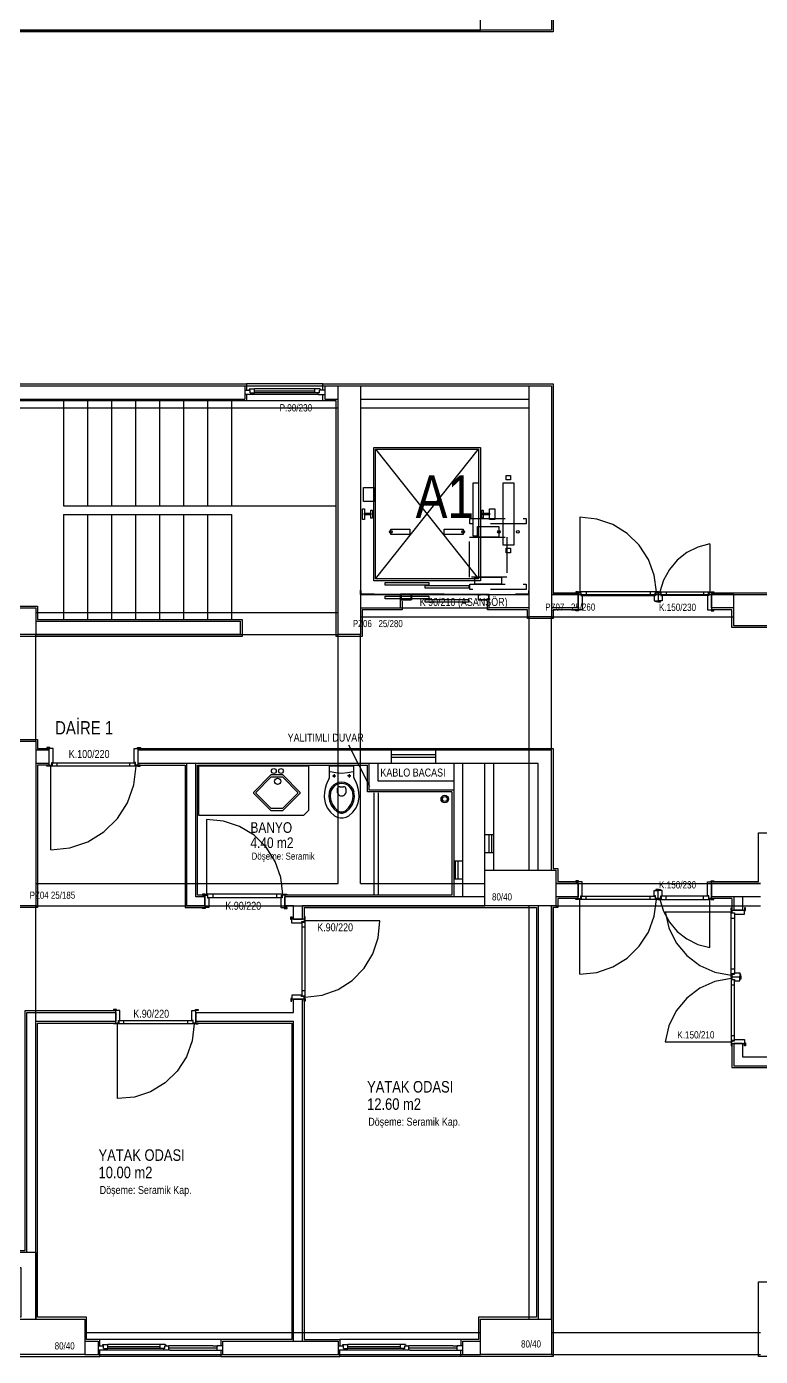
# Model space of a CAD drawing. Header units: centimetres. Extents: x 0 to 12847, y -30 to 2970.
# Drawn here: x 1456.5 to 1662.8, y 1155.7 to 1529.7 of the extents above; entities that cross this region are included whole.
import ezdxf
from ezdxf.enums import TextEntityAlignment as Align

# ---------------------------------------------------------------- set-up
doc = ezdxf.new("R2010")
doc.units = ezdxf.units.CM
doc.linetypes.add('DASHED', pattern=[15, 10, -5])
for name, color, linetype in [('SCOTT-HALAT', 6, 'CONTINUOUS'), ('SCOTT-ISARET', 1, 'CONTINUOUS'), ('SCOTT-KA', 30, 'CONTINUOUS'), ('SCOTT-KABIN', 5, 'CONTINUOUS'), ('SCOTT-KAPI', 3, 'CONTINUOUS'), ('SCOTT-MIMARI', 8, 'CONTINUOUS'), ('SCOTT-MOTOR-GIZLI', 6, 'DASHED'), ('SCOTT-RAY', 1, 'CONTINUOUS')]:
    doc.layers.add(name, color=color, linetype=linetype)
doc.styles.get("Standard").update_dxf_attribs({"font": 'arial.ttf', "width": 0.8})

msp = doc.modelspace()

# ---------------------------------------------------------------- linework, layer by layer
at = {"layer": 'SCOTT-HALAT'}
for centre in [(1558.9, 1387.62), (1579.2, 1387.62), (1589.28, 1387.62), (1594.57, 1387.62)]:
    msp.add_circle(centre, 0.375, dxfattribs=at)
at = {"layer": 'SCOTT-KA'}
msp.add_lwpolyline([(1590.43, 1401.38), (1593.43, 1401.38), (1593.43, 1383.88), (1590.43, 1383.88)], close=True, dxfattribs=at)
at = {"layer": 'SCOTT-KABIN'}
for p, q in [((1554.55, 1410.88), (1583.55, 1374.38)), ((1554.55, 1374.38), (1583.55, 1410.88))]:
    msp.add_line(p, q, dxfattribs=at)
for points in [[(1554.05, 1411.38), (1584.05, 1411.38), (1584.05, 1373.88), (1554.05, 1373.88)], [(1554.55, 1410.88), (1583.55, 1410.88), (1583.55, 1374.38), (1554.55, 1374.38)], [(1582.05, 1401.38), (1583.55, 1401.38), (1583.55, 1386.38), (1582.05, 1386.38)]]:
    msp.add_lwpolyline(points, close=True, dxfattribs=at)
at = {"layer": 'SCOTT-KAPI'}
for points in [[(1557.3, 1373.38), (1569.55, 1373.38), (1569.55, 1372.62), (1557.3, 1372.62)], [(1557.3, 1369.5), (1569.55, 1369.5), (1569.55, 1368.75), (1557.3, 1368.75)], [(1568.55, 1372.5), (1580.8, 1372.5), (1580.8, 1371.75), (1568.55, 1371.75)], [(1568.55, 1368.62), (1580.8, 1368.62), (1580.8, 1367.88), (1568.55, 1367.88)]]:
    msp.add_lwpolyline(points, close=True, dxfattribs=at)
at = {"layer": 'SCOTT-MIMARI'}
for p, q in [((1517.8, 1427.47), (1519.3, 1427.47)), ((1519.67, 1426.22), (1517.8, 1426.22)), ((1519.14, 1427.84), (1520.55, 1427.84)), ((1519.3, 1426.72), (1519.3, 1427.47)), ((1519.3, 1426.72), (1520.55, 1426.72)), ((1519.67, 1426.22), (1519.67, 1426.72)), ((1537.55, 1427.84), (1520.55, 1427.84)), ((1520.55, 1426.72), (1520.55, 1427.84)), ((1520.55, 1427.28), (1537.55, 1427.28)), ((1537.55, 1426.72), (1520.55, 1426.72)), ((1538.96, 1427.84), (1537.55, 1427.84)), ((1537.55, 1426.72), (1537.55, 1427.84)), ((1538.8, 1426.72), (1537.55, 1426.72)), ((1538.42, 1426.22), (1538.42, 1426.72)), ((1538.42, 1426.22), (1540.3, 1426.22)), ((1540.3, 1427.47), (1538.8, 1427.47)), ((1538.8, 1426.72), (1538.8, 1427.47)), ((1612.05, 1391.71), (1612.05, 1370.72)), ((1648.55, 1384.21), (1648.55, 1370.72)), ((1550.3, 1369.97), (1550.3, 1371.22)), ((1550.42, 1370.09), (1550.42, 1371.09)), ((1554.17, 1370.09), (1550.42, 1370.09)), ((1550.45, 1371.07), (1550.45, 1370.12)), ((1550.45, 1370.12), (1554.17, 1370.12)), ((1554.17, 1370.12), (1554.17, 1370.09)), ((1573.92, 1370.09), (1561.55, 1370.09)), ((1561.67, 1368.47), (1561.67, 1369.97)), ((1561.67, 1369.97), (1562.3, 1369.97)), ((1561.75, 1369.89), (1561.75, 1368.54)), ((1562.3, 1369.89), (1561.75, 1369.89)), ((1562.3, 1369.97), (1562.3, 1369.89)), ((1564.05, 1369.97), (1564.67, 1369.97)), ((1564.05, 1369.89), (1564.05, 1369.97)), ((1564.6, 1369.89), (1564.05, 1369.89)), ((1564.6, 1368.54), (1564.6, 1369.89)), ((1564.67, 1369.97), (1564.67, 1368.47)), ((1574.17, 1370.09), (1586.55, 1370.09)), ((1584.05, 1369.97), (1583.42, 1369.97)), ((1583.42, 1369.97), (1583.42, 1368.47)), ((1583.5, 1369.89), (1584.05, 1369.89)), ((1583.5, 1368.54), (1583.5, 1369.89)), ((1584.05, 1369.89), (1584.05, 1369.97)), ((1585.8, 1369.97), (1585.8, 1369.89)), ((1586.42, 1369.97), (1585.8, 1369.97)), ((1585.8, 1369.89), (1586.35, 1369.89)), ((1586.35, 1369.89), (1586.35, 1368.54)), ((1586.42, 1368.47), (1586.42, 1369.97)), ((1593.92, 1370.12), (1593.92, 1370.09)), ((1597.65, 1370.12), (1593.92, 1370.12)), ((1593.92, 1370.09), (1597.67, 1370.09)), ((1597.65, 1371.07), (1597.65, 1370.12)), ((1597.67, 1370.09), (1597.67, 1371.09)), ((1597.8, 1369.97), (1597.8, 1371.22)), ((1611.69, 1370.71), (1610.92, 1370.71)), ((1610.92, 1370.71), (1610.92, 1370.47)), ((1610.92, 1370.47), (1611.69, 1370.47)), ((1611.55, 1370.47), (1611.55, 1365.72)), ((1611.55, 1370.47), (1612.3, 1370.47)), ((1611.69, 1370.47), (1611.69, 1370.71)), ((1633.55, 1370.72), (1612.05, 1370.72)), ((1612.05, 1370.47), (1612.05, 1370.72)), ((1612.43, 1370.48), (1612.05, 1370.48)), ((1612.3, 1370.47), (1612.3, 1369.72)), ((1612.3, 1369.72), (1612.67, 1369.72)), ((1612.43, 1369.75), (1612.43, 1370.48)), ((1612.43, 1369.75), (1633.17, 1369.75)), ((1612.67, 1369.72), (1612.67, 1365.72)), ((1613.83, 1370.72), (1613.83, 1369.75)), ((1631.76, 1370.72), (1631.76, 1369.75)), ((1632.92, 1369.72), (1632.92, 1368.22)), ((1633.3, 1369.72), (1632.92, 1369.72)), ((1633.17, 1369.75), (1633.17, 1370.48)), ((1633.17, 1370.48), (1633.55, 1370.48)), ((1634.05, 1370.47), (1633.3, 1370.47)), ((1633.3, 1370.47), (1633.3, 1369.72)), ((1633.42, 1370.71), (1633.42, 1370.47)), ((1634.19, 1370.71), (1633.42, 1370.71)), ((1633.42, 1370.47), (1634.19, 1370.47)), ((1633.55, 1370.47), (1633.55, 1370.72)), ((1633.91, 1370.71), (1634.67, 1370.71)), ((1633.91, 1370.47), (1633.91, 1370.71)), ((1634.67, 1370.47), (1633.91, 1370.47)), ((1634.05, 1370.47), (1634.05, 1368.22)), ((1634.05, 1370.47), (1634.05, 1368.22)), ((1634.05, 1370.47), (1634.8, 1370.47)), ((1634.19, 1370.47), (1634.19, 1370.71)), ((1634.55, 1370.47), (1634.55, 1370.72)), ((1634.55, 1370.72), (1648.55, 1370.72)), ((1634.93, 1370.48), (1634.55, 1370.48)), ((1634.67, 1370.71), (1634.67, 1370.47)), ((1634.8, 1370.47), (1634.8, 1369.72)), ((1634.8, 1369.72), (1635.17, 1369.72)), ((1634.93, 1369.75), (1634.93, 1370.48)), ((1648.17, 1369.75), (1634.93, 1369.75)), ((1635.17, 1369.72), (1635.17, 1368.22)), ((1636.33, 1370.72), (1636.33, 1369.75)), ((1646.76, 1370.72), (1646.76, 1369.75)), ((1647.92, 1369.72), (1647.92, 1365.72)), ((1648.3, 1369.72), (1647.92, 1369.72)), ((1648.17, 1369.75), (1648.17, 1370.48)), ((1648.17, 1370.48), (1648.55, 1370.48)), ((1649.05, 1370.47), (1648.3, 1370.47)), ((1648.3, 1370.47), (1648.3, 1369.72)), ((1648.55, 1370.47), (1648.55, 1370.72)), ((1648.91, 1370.47), (1648.91, 1370.71)), ((1648.91, 1370.71), (1649.67, 1370.71)), ((1649.67, 1370.47), (1648.91, 1370.47)), ((1649.05, 1370.47), (1649.05, 1365.72)), ((1649.67, 1370.71), (1649.67, 1370.47)), ((1564.67, 1368.47), (1561.67, 1368.47)), ((1561.75, 1368.54), (1564.6, 1368.54)), ((1583.42, 1368.47), (1586.42, 1368.47)), ((1586.35, 1368.54), (1583.5, 1368.54)), ((1610.91, 1365.43), (1610.91, 1365.72)), ((1610.91, 1365.72), (1611.69, 1365.72)), ((1611.69, 1365.43), (1610.91, 1365.43)), ((1612.67, 1365.72), (1611.55, 1365.72)), ((1611.69, 1365.72), (1611.69, 1365.43)), ((1632.92, 1368.22), (1634.05, 1368.22)), ((1633.41, 1368.22), (1634.19, 1368.22)), ((1633.41, 1367.93), (1633.41, 1368.22)), ((1634.19, 1367.93), (1633.41, 1367.93)), ((1633.91, 1368.22), (1633.91, 1367.93)), ((1634.69, 1368.22), (1633.91, 1368.22)), ((1633.91, 1367.93), (1634.69, 1367.93)), ((1635.17, 1368.22), (1634.05, 1368.22)), ((1634.19, 1368.22), (1634.19, 1367.93)), ((1634.69, 1367.93), (1634.69, 1368.22)), ((1647.92, 1365.72), (1649.05, 1365.72)), ((1649.69, 1365.72), (1648.91, 1365.72)), ((1648.91, 1365.72), (1648.91, 1365.43)), ((1648.91, 1365.43), (1649.69, 1365.43)), ((1649.69, 1365.43), (1649.69, 1365.72)), ((1462.16, 1327), (1462.16, 1326.72)), ((1462.94, 1327), (1462.16, 1327)), ((1462.16, 1326.72), (1462.94, 1326.72)), ((1463.92, 1326.72), (1462.8, 1326.72)), ((1462.8, 1321.97), (1462.8, 1326.72)), ((1462.94, 1326.72), (1462.94, 1327)), ((1463.92, 1322.72), (1463.92, 1326.72)), ((1486.67, 1326.72), (1487.8, 1326.72)), ((1486.67, 1322.72), (1486.67, 1326.72)), ((1487.66, 1326.72), (1487.66, 1327)), ((1487.66, 1327), (1488.44, 1327)), ((1488.44, 1326.72), (1487.66, 1326.72)), ((1487.8, 1321.97), (1487.8, 1326.72)), ((1488.44, 1327), (1488.44, 1326.72)), ((1462.17, 1321.97), (1462.94, 1321.97)), ((1462.17, 1321.72), (1462.17, 1321.97)), ((1462.94, 1321.72), (1462.17, 1321.72)), ((1462.8, 1321.97), (1463.55, 1321.97)), ((1462.94, 1321.97), (1462.94, 1321.72)), ((1463.3, 1321.97), (1463.3, 1321.72)), ((1463.68, 1321.95), (1463.3, 1321.95)), ((1487.3, 1321.72), (1463.3, 1321.72)), ((1463.3, 1298.22), (1463.3, 1321.72)), ((1463.55, 1322.72), (1463.92, 1322.72)), ((1463.55, 1321.97), (1463.55, 1322.72)), ((1463.68, 1322.68), (1486.92, 1322.68)), ((1463.68, 1322.68), (1463.68, 1321.95)), ((1465.08, 1321.72), (1465.08, 1322.68)), ((1485.51, 1321.72), (1485.51, 1322.68)), ((1487.05, 1322.72), (1486.67, 1322.72)), ((1486.92, 1322.68), (1486.92, 1321.95)), ((1486.92, 1321.95), (1487.3, 1321.95)), ((1487.05, 1321.97), (1487.05, 1322.72)), ((1487.8, 1321.97), (1487.05, 1321.97)), ((1487.3, 1321.97), (1487.3, 1321.72)), ((1488.42, 1321.97), (1487.66, 1321.97)), ((1487.66, 1321.97), (1487.66, 1321.72)), ((1487.66, 1321.72), (1488.42, 1321.72)), ((1488.42, 1321.72), (1488.42, 1321.97)), ((1548.48, 1321.72), (1541.61, 1321.72)), ((1541.61, 1318.57), (1541.61, 1321.72)), ((1548.48, 1318.57), (1548.48, 1321.72)), ((1542.46, 1318.97), (1543.43, 1318.97)), ((1542.92, 1319.44), (1542.92, 1318.51)), ((1547.64, 1318.97), (1546.66, 1318.97)), ((1547.18, 1319.44), (1547.18, 1318.51)), ((1544.51, 1315.94), (1545.59, 1315.94)), ((1507.05, 1306.71), (1507.05, 1285.72)), ((1610.91, 1289.5), (1610.91, 1289.22)), ((1611.69, 1289.5), (1610.91, 1289.5)), ((1610.91, 1289.22), (1611.69, 1289.22)), ((1612.67, 1289.22), (1611.55, 1289.22)), ((1611.55, 1284.47), (1611.55, 1289.22)), ((1611.69, 1289.22), (1611.69, 1289.5)), ((1612.67, 1285.22), (1612.67, 1289.22)), ((1632.92, 1286.72), (1634.05, 1286.72)), ((1632.92, 1285.22), (1632.92, 1286.72)), ((1634.19, 1287), (1633.41, 1287)), ((1633.41, 1287), (1633.41, 1286.72)), ((1633.41, 1286.72), (1634.19, 1286.72)), ((1633.91, 1286.72), (1633.91, 1287)), ((1633.91, 1287), (1634.69, 1287)), ((1634.69, 1286.72), (1633.91, 1286.72)), ((1634.05, 1284.47), (1634.05, 1286.72)), ((1634.05, 1284.47), (1634.05, 1286.72)), ((1635.17, 1286.72), (1634.05, 1286.72)), ((1634.19, 1286.72), (1634.19, 1287)), ((1634.69, 1287), (1634.69, 1286.72)), ((1635.17, 1285.22), (1635.17, 1286.72)), ((1647.92, 1285.22), (1647.92, 1289.22)), ((1647.92, 1289.22), (1649.05, 1289.22)), ((1648.91, 1289.5), (1649.69, 1289.5)), ((1648.91, 1289.22), (1648.91, 1289.5)), ((1649.69, 1289.22), (1648.91, 1289.22)), ((1649.05, 1284.47), (1649.05, 1289.22)), ((1649.69, 1289.5), (1649.69, 1289.22)), ((1506.69, 1285.71), (1505.92, 1285.71)), ((1505.92, 1285.71), (1505.92, 1285.47)), ((1505.92, 1285.47), (1506.69, 1285.47)), ((1506.55, 1285.47), (1506.55, 1281.97)), ((1506.55, 1285.47), (1507.3, 1285.47)), ((1506.69, 1285.47), (1506.69, 1285.71)), ((1528.55, 1285.72), (1507.05, 1285.72)), ((1507.05, 1285.47), (1507.05, 1285.72)), ((1507.43, 1285.48), (1507.05, 1285.48)), ((1507.3, 1285.47), (1507.3, 1284.72)), ((1507.3, 1284.72), (1507.67, 1284.72)), ((1507.43, 1284.75), (1507.43, 1285.48)), ((1507.43, 1284.75), (1528.17, 1284.75)), ((1507.67, 1284.72), (1507.67, 1281.97)), ((1508.83, 1285.72), (1508.83, 1284.75)), ((1526.76, 1285.72), (1526.76, 1284.75)), ((1527.92, 1284.72), (1527.92, 1281.97)), ((1528.3, 1284.72), (1527.92, 1284.72)), ((1528.17, 1284.75), (1528.17, 1285.48)), ((1528.17, 1285.48), (1528.55, 1285.48)), ((1529.05, 1285.47), (1528.3, 1285.47)), ((1528.3, 1285.47), (1528.3, 1284.72)), ((1528.55, 1285.47), (1528.55, 1285.72)), ((1528.91, 1285.71), (1529.67, 1285.71)), ((1528.91, 1285.47), (1528.91, 1285.71)), ((1529.67, 1285.47), (1528.91, 1285.47)), ((1529.05, 1285.47), (1529.05, 1281.97)), ((1529.67, 1285.71), (1529.67, 1285.47)), ((1610.92, 1284.47), (1611.69, 1284.47)), ((1610.92, 1284.22), (1610.92, 1284.47)), ((1611.69, 1284.22), (1610.92, 1284.22)), ((1611.55, 1284.47), (1612.3, 1284.47)), ((1611.69, 1284.47), (1611.69, 1284.22)), ((1612.05, 1284.47), (1612.05, 1284.22)), ((1612.43, 1284.45), (1612.05, 1284.45)), ((1633.55, 1284.22), (1612.05, 1284.22)), ((1612.05, 1263.22), (1612.05, 1284.22)), ((1612.3, 1285.22), (1612.67, 1285.22)), ((1612.3, 1284.47), (1612.3, 1285.22)), ((1612.43, 1285.18), (1633.17, 1285.18)), ((1612.43, 1285.18), (1612.43, 1284.45)), ((1613.83, 1284.22), (1613.83, 1285.18)), ((1631.76, 1284.22), (1631.76, 1285.18)), ((1633.3, 1285.22), (1632.92, 1285.22)), ((1633.17, 1285.18), (1633.17, 1284.45)), ((1633.17, 1284.45), (1633.55, 1284.45)), ((1633.3, 1284.47), (1633.3, 1285.22)), ((1634.05, 1284.47), (1633.3, 1284.47)), ((1633.42, 1284.22), (1633.42, 1284.47)), ((1633.42, 1284.47), (1634.19, 1284.47)), ((1634.19, 1284.22), (1633.42, 1284.22)), ((1633.55, 1284.47), (1633.55, 1284.22)), ((1634.67, 1284.47), (1633.91, 1284.47)), ((1633.91, 1284.47), (1633.91, 1284.22)), ((1633.91, 1284.22), (1634.67, 1284.22)), ((1634.05, 1284.47), (1634.8, 1284.47)), ((1634.19, 1284.47), (1634.19, 1284.22)), ((1634.55, 1284.47), (1634.55, 1284.22)), ((1634.93, 1284.45), (1634.55, 1284.45)), ((1634.55, 1284.22), (1648.55, 1284.22)), ((1634.67, 1284.22), (1634.67, 1284.47)), ((1634.8, 1285.22), (1635.17, 1285.22)), ((1634.8, 1284.47), (1634.8, 1285.22)), ((1634.93, 1285.18), (1634.93, 1284.45)), ((1648.17, 1285.18), (1634.93, 1285.18)), ((1636.33, 1284.22), (1636.33, 1285.18)), ((1646.76, 1284.22), (1646.76, 1285.18)), ((1648.3, 1285.22), (1647.92, 1285.22)), ((1648.17, 1285.18), (1648.17, 1284.45)), ((1648.17, 1284.45), (1648.55, 1284.45)), ((1648.3, 1284.47), (1648.3, 1285.22)), ((1649.05, 1284.47), (1648.3, 1284.47)), ((1648.55, 1284.47), (1648.55, 1284.22)), ((1648.55, 1270.72), (1648.55, 1284.22)), ((1648.91, 1284.47), (1648.91, 1284.22)), ((1649.67, 1284.47), (1648.91, 1284.47)), ((1648.91, 1284.22), (1649.67, 1284.22)), ((1649.67, 1284.22), (1649.67, 1284.47)), ((1505.91, 1281.68), (1505.91, 1281.97)), ((1505.91, 1281.97), (1506.69, 1281.97)), ((1506.69, 1281.68), (1505.91, 1281.68)), ((1507.67, 1281.97), (1506.55, 1281.97)), ((1506.69, 1281.97), (1506.69, 1281.68)), ((1527.92, 1281.97), (1529.05, 1281.97)), ((1528.91, 1281.97), (1528.91, 1281.68)), ((1529.69, 1281.97), (1528.91, 1281.97)), ((1528.91, 1281.68), (1529.69, 1281.68)), ((1529.69, 1281.68), (1529.69, 1281.97)), ((1530.76, 1279.35), (1531.05, 1279.35)), ((1530.76, 1278.58), (1530.76, 1279.35)), ((1531.05, 1279.35), (1531.05, 1278.58)), ((1534.55, 1279.34), (1534.55, 1278.58)), ((1534.79, 1279.34), (1534.55, 1279.34)), ((1534.79, 1278.58), (1534.79, 1279.34)), ((1636.05, 1280.72), (1654.55, 1280.72)), ((1654.55, 1281.84), (1654.8, 1281.84)), ((1654.55, 1281.08), (1654.55, 1281.84)), ((1654.8, 1281.08), (1654.55, 1281.08)), ((1654.8, 1280.72), (1654.55, 1280.72)), ((1654.55, 1262.97), (1654.55, 1280.72)), ((1654.78, 1280.34), (1654.78, 1280.72)), ((1655.51, 1280.34), (1654.78, 1280.34)), ((1654.8, 1281.84), (1654.8, 1281.08)), ((1654.8, 1281.22), (1654.8, 1280.47)), ((1654.8, 1281.22), (1658.3, 1281.22)), ((1654.8, 1280.47), (1655.55, 1280.47)), ((1655.51, 1280.34), (1655.51, 1263.35)), ((1655.55, 1280.47), (1655.55, 1280.09)), ((1655.55, 1280.09), (1658.3, 1280.09)), ((1658.3, 1281.85), (1658.3, 1281.08)), ((1658.59, 1281.85), (1658.3, 1281.85)), ((1658.3, 1280.09), (1658.3, 1281.22)), ((1658.3, 1281.08), (1658.59, 1281.08)), ((1658.59, 1281.08), (1658.59, 1281.85)), ((1531.05, 1278.58), (1530.76, 1278.58)), ((1531.05, 1277.59), (1531.05, 1278.72)), ((1534.55, 1278.72), (1531.05, 1278.72)), ((1533.8, 1277.59), (1531.05, 1277.59)), ((1533.8, 1277.97), (1533.8, 1277.59)), ((1534.55, 1277.97), (1533.8, 1277.97)), ((1533.83, 1277.84), (1533.83, 1257.1)), ((1533.83, 1277.84), (1534.56, 1277.84)), ((1534.8, 1276.43), (1533.83, 1276.43)), ((1534.55, 1278.72), (1534.55, 1277.97)), ((1534.55, 1278.58), (1534.79, 1278.58)), ((1534.55, 1278.22), (1534.8, 1278.22)), ((1534.56, 1277.84), (1534.56, 1278.22)), ((1534.8, 1256.72), (1534.8, 1278.22)), ((1555.8, 1278.22), (1534.8, 1278.22)), ((1654.55, 1278.93), (1655.51, 1278.93)), ((1654.55, 1264.75), (1655.51, 1264.75)), ((1654.55, 1262.33), (1654.55, 1263.09)), ((1654.55, 1263.09), (1654.8, 1263.09)), ((1654.8, 1262.97), (1654.55, 1262.97)), ((1654.8, 1262.61), (1654.55, 1262.61)), ((1654.55, 1262.61), (1654.55, 1261.84)), ((1654.8, 1262.33), (1654.55, 1262.33)), ((1654.55, 1261.97), (1654.55, 1244.22)), ((1654.8, 1261.97), (1654.55, 1261.97)), ((1654.55, 1261.84), (1654.8, 1261.84)), ((1654.78, 1263.35), (1654.78, 1262.97)), ((1655.51, 1263.35), (1654.78, 1263.35)), ((1654.78, 1261.59), (1654.78, 1261.97)), ((1655.51, 1261.59), (1654.78, 1261.59)), ((1654.8, 1263.22), (1655.55, 1263.22)), ((1654.8, 1262.47), (1654.8, 1263.22)), ((1654.8, 1263.09), (1654.8, 1262.33)), ((1654.8, 1261.84), (1654.8, 1262.61)), ((1654.8, 1262.47), (1654.8, 1261.72)), ((1654.8, 1262.47), (1657.05, 1262.47)), ((1654.8, 1262.47), (1657.05, 1262.47)), ((1654.8, 1261.72), (1655.55, 1261.72)), ((1655.51, 1244.6), (1655.51, 1261.59)), ((1655.55, 1263.22), (1655.55, 1263.59)), ((1655.55, 1263.59), (1657.05, 1263.59)), ((1655.55, 1261.72), (1655.55, 1261.34)), ((1655.55, 1261.34), (1657.05, 1261.34)), ((1657.05, 1263.59), (1657.05, 1262.47)), ((1657.34, 1263.1), (1657.05, 1263.1)), ((1657.05, 1263.1), (1657.05, 1262.33)), ((1657.05, 1261.83), (1657.05, 1262.61)), ((1657.05, 1262.61), (1657.34, 1262.61)), ((1657.05, 1261.34), (1657.05, 1262.47)), ((1657.05, 1262.33), (1657.34, 1262.33)), ((1657.34, 1261.83), (1657.05, 1261.83)), ((1657.34, 1262.33), (1657.34, 1263.1)), ((1657.34, 1262.61), (1657.34, 1261.83)), ((1531.05, 1257.34), (1531.05, 1256.22)), ((1533.8, 1257.34), (1531.05, 1257.34)), ((1533.8, 1256.97), (1533.8, 1257.34)), ((1534.55, 1256.97), (1533.8, 1256.97)), ((1534.8, 1258.5), (1533.83, 1258.5)), ((1533.83, 1257.1), (1534.56, 1257.1)), ((1534.55, 1256.22), (1534.55, 1256.97)), ((1534.55, 1256.72), (1534.8, 1256.72)), ((1534.56, 1257.1), (1534.56, 1256.72)), ((1654.55, 1260.18), (1655.51, 1260.18)), ((1480.91, 1253.25), (1480.91, 1252.97)), ((1481.69, 1253.25), (1480.91, 1253.25)), ((1480.91, 1252.97), (1481.69, 1252.97)), ((1482.67, 1252.97), (1481.55, 1252.97)), ((1481.55, 1249.47), (1481.55, 1252.97)), ((1481.69, 1252.97), (1481.69, 1253.25)), ((1482.67, 1250.22), (1482.67, 1252.97)), ((1502.92, 1252.97), (1504.05, 1252.97)), ((1502.92, 1250.22), (1502.92, 1252.97)), ((1503.91, 1252.97), (1503.91, 1253.25)), ((1503.91, 1253.25), (1504.69, 1253.25)), ((1504.69, 1252.97), (1503.91, 1252.97)), ((1504.05, 1249.47), (1504.05, 1252.97)), ((1504.69, 1253.25), (1504.69, 1252.97)), ((1531.05, 1256.36), (1530.76, 1256.36)), ((1530.76, 1256.36), (1530.76, 1255.58)), ((1530.76, 1255.58), (1531.05, 1255.58)), ((1531.05, 1255.58), (1531.05, 1256.36)), ((1534.55, 1256.22), (1531.05, 1256.22)), ((1534.55, 1255.59), (1534.55, 1256.36)), ((1534.55, 1256.36), (1534.79, 1256.36)), ((1534.79, 1255.59), (1534.55, 1255.59)), ((1534.79, 1256.36), (1534.79, 1255.59)), ((1480.92, 1249.47), (1481.69, 1249.47)), ((1480.92, 1249.22), (1480.92, 1249.47)), ((1481.69, 1249.22), (1480.92, 1249.22)), ((1481.55, 1249.47), (1482.3, 1249.47)), ((1481.69, 1249.47), (1481.69, 1249.22)), ((1482.05, 1249.47), (1482.05, 1249.22)), ((1482.43, 1249.45), (1482.05, 1249.45)), ((1503.55, 1249.22), (1482.05, 1249.22)), ((1482.05, 1228.22), (1482.05, 1249.22)), ((1482.3, 1250.22), (1482.67, 1250.22)), ((1482.3, 1249.47), (1482.3, 1250.22)), ((1482.43, 1250.18), (1503.17, 1250.18)), ((1482.43, 1250.18), (1482.43, 1249.45)), ((1483.83, 1249.22), (1483.83, 1250.18)), ((1501.76, 1249.22), (1501.76, 1250.18)), ((1503.3, 1250.22), (1502.92, 1250.22)), ((1503.17, 1250.18), (1503.17, 1249.45)), ((1503.17, 1249.45), (1503.55, 1249.45)), ((1503.3, 1249.47), (1503.3, 1250.22)), ((1504.05, 1249.47), (1503.3, 1249.47)), ((1503.55, 1249.47), (1503.55, 1249.22)), ((1504.67, 1249.47), (1503.91, 1249.47)), ((1503.91, 1249.47), (1503.91, 1249.22)), ((1503.91, 1249.22), (1504.67, 1249.22)), ((1504.67, 1249.22), (1504.67, 1249.47)), ((1654.55, 1246), (1655.51, 1246)), ((1636.05, 1244.22), (1654.55, 1244.22)), ((1654.8, 1244.22), (1654.55, 1244.22)), ((1654.55, 1243.86), (1654.55, 1243.09)), ((1654.8, 1243.86), (1654.55, 1243.86)), ((1654.55, 1243.09), (1654.8, 1243.09)), ((1654.78, 1244.6), (1654.78, 1244.22)), ((1655.51, 1244.6), (1654.78, 1244.6)), ((1654.8, 1244.47), (1655.55, 1244.47)), ((1654.8, 1243.72), (1654.8, 1244.47)), ((1654.8, 1243.09), (1654.8, 1243.86)), ((1654.8, 1243.72), (1658.3, 1243.72)), ((1655.55, 1244.47), (1655.55, 1244.84)), ((1655.55, 1244.84), (1658.3, 1244.84)), ((1658.3, 1244.84), (1658.3, 1243.72)), ((1658.3, 1243.86), (1658.59, 1243.86)), ((1658.3, 1243.08), (1658.3, 1243.86)), ((1658.59, 1243.08), (1658.3, 1243.08)), ((1658.59, 1243.86), (1658.59, 1243.08)), ((1476.55, 1158.72), (1478.05, 1158.72)), ((1478.42, 1157.47), (1476.55, 1157.47)), ((1477.89, 1159.09), (1479.3, 1159.09)), ((1478.05, 1157.97), (1478.05, 1158.72)), ((1478.05, 1157.97), (1479.3, 1157.97)), ((1478.42, 1157.47), (1478.42, 1157.97)), ((1494.05, 1159.09), (1479.3, 1159.09)), ((1479.3, 1157.97), (1479.3, 1159.09)), ((1479.3, 1158.53), (1494.05, 1158.53)), ((1494.05, 1157.97), (1479.3, 1157.97)), ((1495.46, 1159.09), (1494.05, 1159.09)), ((1494.05, 1157.97), (1494.05, 1159.09)), ((1495.3, 1157.97), (1494.05, 1157.97)), ((1494.92, 1157.97), (1494.92, 1157.47)), ((1496.8, 1157.47), (1494.92, 1157.47)), ((1495.3, 1158.72), (1496.42, 1158.72)), ((1495.3, 1157.97), (1495.3, 1158.72)), ((1508.8, 1158.72), (1496.42, 1158.72)), ((1496.42, 1157.47), (1496.42, 1158.72)), ((1496.42, 1158.09), (1510.05, 1158.09)), ((1496.8, 1157.47), (1511.55, 1157.47)), ((1508.8, 1158.72), (1510.21, 1158.72)), ((1510.05, 1157.47), (1510.05, 1158.72)), ((1511.55, 1158.72), (1510.05, 1158.72)), ((1544.05, 1158.72), (1545.55, 1158.72)), ((1545.92, 1157.47), (1544.05, 1157.47)), ((1545.39, 1159.09), (1546.8, 1159.09)), ((1545.55, 1157.97), (1545.55, 1158.72)), ((1545.55, 1157.97), (1546.8, 1157.97)), ((1545.92, 1157.47), (1545.92, 1157.97)), ((1561.55, 1159.09), (1546.8, 1159.09)), ((1546.8, 1157.97), (1546.8, 1159.09)), ((1546.8, 1158.53), (1561.55, 1158.53)), ((1561.55, 1157.97), (1546.8, 1157.97)), ((1562.96, 1159.09), (1561.55, 1159.09)), ((1561.55, 1157.97), (1561.55, 1159.09)), ((1562.8, 1157.97), (1561.55, 1157.97)), ((1562.42, 1157.97), (1562.42, 1157.47)), ((1564.3, 1157.47), (1562.42, 1157.47)), ((1562.8, 1158.72), (1563.92, 1158.72)), ((1562.8, 1157.97), (1562.8, 1158.72)), ((1576.3, 1158.72), (1563.92, 1158.72)), ((1563.92, 1157.47), (1563.92, 1158.72)), ((1563.92, 1158.09), (1577.55, 1158.09)), ((1564.3, 1157.47), (1579.05, 1157.47)), ((1576.3, 1158.72), (1577.71, 1158.72)), ((1577.55, 1157.47), (1577.55, 1158.72)), ((1579.05, 1158.72), (1577.55, 1158.72))]:
    msp.add_line(p, q, dxfattribs=at)
for points in [[(1602.8, 1547.97), (1604.55, 1547.97), (1604.55, 1528.22), (1440.8, 1528.22), (1440.8, 1516.97), (1438.3, 1516.97), (1438.3, 1511.97), (1436.55, 1511.97)], [(1584.05, 1538.72), (1604.05, 1538.72), (1604.05, 1528.72), (1584.05, 1528.72), (1584.05, 1538.72)], [(1440.3, 1528.72), (1584.05, 1528.72)], [(1584.05, 1528.72), (1440.3, 1528.72)], [(1649.05, 1370.47), (1674.8, 1370.47), (1674.8, 1529.22), (1695.8, 1529.22), (1695.8, 1527.47)], [(1518.3, 1426.22), (1518.3, 1424.47), (1439.55, 1424.47), (1439.55, 1393.22), (1435.8, 1393.22), (1435.8, 1366.72), (1459.55, 1366.72), (1459.55, 1362.97), (1517.05, 1362.97), (1517.05, 1358.22), (1431.05, 1358.22), (1431.05, 1429.22), (1433.55, 1429.22), (1433.55, 1434.22), (1435.3, 1434.22)], [(1436.55, 1434.22), (1438.3, 1434.22), (1438.3, 1429.22), (1518.3, 1429.22), (1518.3, 1427.47)], [(1439.05, 1428.72), (1544.05, 1428.72)], [(1439.05, 1428.72), (1517.8, 1428.72)], [(1517.8, 1428.72), (1517.8, 1424.97)], [(1539.8, 1429.22), (1518.3, 1429.22)], [(1539.8, 1427.47), (1539.8, 1429.22), (1604.55, 1429.22), (1604.55, 1370.47), (1611.55, 1370.47)], [(1540.3, 1428.72), (1544.05, 1428.72)], [(1540.3, 1428.72), (1540.3, 1424.97)], [(1544.05, 1428.72), (1550.3, 1428.72), (1550.3, 1358.72), (1544.05, 1358.72), (1544.05, 1428.72)], [(1550.3, 1428.72), (1597.8, 1428.72)], [(1550.3, 1428.72), (1597.8, 1428.72)], [(1597.8, 1428.72), (1604.05, 1428.72), (1604.05, 1363.72), (1597.8, 1363.72), (1597.8, 1428.72)], [(1439.05, 1424.97), (1517.8, 1424.97)], [(1519.14, 1427.84), (1518.92, 1427.47)], [(1538.42, 1426.22), (1519.67, 1426.22)], [(1538.96, 1427.84), (1539.17, 1427.47)], [(1562.05, 1368.09), (1562.05, 1365.72), (1550.8, 1365.72), (1550.8, 1358.22), (1543.55, 1358.22), (1543.55, 1424.47), (1539.8, 1424.47), (1539.8, 1426.22)], [(1540.3, 1424.97), (1544.05, 1424.97)], [(1550.3, 1424.97), (1597.8, 1424.97)], [(1439.05, 1422.47), (1544.05, 1422.47)], [(1466.8, 1424.47), (1466.8, 1394.97)], [(1473.55, 1424.47), (1473.55, 1394.97)], [(1480.3, 1424.47), (1480.3, 1394.97)], [(1487.05, 1424.47), (1487.05, 1394.97)], [(1493.8, 1424.47), (1493.8, 1394.97)], [(1500.55, 1424.47), (1500.55, 1394.97)], [(1507.3, 1424.47), (1507.3, 1394.97)], [(1514.05, 1424.47), (1514.05, 1394.97)], [(1539.8, 1424.47), (1518.3, 1424.47)], [(1550.3, 1422.47), (1597.8, 1422.47)], [(1466.8, 1394.97), (1514.05, 1394.97)], [(1466.8, 1392.47), (1466.8, 1362.97)], [(1466.8, 1392.47), (1514.05, 1392.47)], [(1473.55, 1392.47), (1473.55, 1362.97)], [(1480.3, 1392.47), (1480.3, 1362.97)], [(1487.05, 1392.47), (1487.05, 1362.97)], [(1493.8, 1392.47), (1493.8, 1362.97)], [(1500.55, 1392.47), (1500.55, 1362.97)], [(1507.3, 1392.47), (1507.3, 1362.97)], [(1514.05, 1394.97), (1543.55, 1394.97)], [(1514.05, 1392.47), (1514.05, 1362.97)], [(1633.55, 1370.72), (1632.93, 1375.43), (1631.29, 1379.88), (1628.71, 1383.87), (1625.31, 1387.19), (1621.27, 1389.68), (1616.77, 1391.21), (1612.05, 1391.71)], [(1648.55, 1384.21), (1645.21, 1383.34), (1642.13, 1381.8), (1639.42, 1379.67), (1637.19, 1377.04), (1635.55, 1374.01), (1634.55, 1370.72)], [(1550.3, 1369.97), (1597.8, 1369.97)], [(1550.3, 1366.22), (1561.55, 1366.22), (1561.55, 1369.97), (1550.3, 1369.97)], [(1597.8, 1366.22), (1586.55, 1366.22), (1586.55, 1369.97), (1597.8, 1369.97)], [(1604.05, 1369.97), (1655.3, 1369.97)], [(1611.55, 1369.97), (1604.05, 1369.97)], [(1611.55, 1366.22), (1611.55, 1369.97)], [(1611.82, 1370.61), (1611.97, 1370.61), (1611.82, 1370.61)], [(1648.78, 1370.61), (1648.63, 1370.61), (1648.78, 1370.61)], [(1655.3, 1369.97), (1649.05, 1369.97)], [(1649.05, 1366.22), (1649.05, 1369.97)], [(1655.3, 1369.97), (1672.8, 1369.97), (1672.8, 1361.22), (1655.3, 1361.22), (1655.3, 1369.97)], [(1431.55, 1366.22), (1459.05, 1366.22), (1459.05, 1358.72), (1431.55, 1358.72), (1431.55, 1366.22)], [(1561.55, 1366.22), (1586.55, 1366.22)], [(1611.55, 1365.72), (1604.55, 1365.72), (1604.55, 1363.22), (1597.3, 1363.22), (1597.3, 1365.72), (1586.05, 1365.72), (1586.05, 1368.09)], [(1611.55, 1366.22), (1604.05, 1366.22)], [(1655.3, 1366.22), (1649.05, 1366.22)], [(1852.8, 1358.22), (1674.8, 1358.22), (1674.8, 1360.72), (1654.8, 1360.72), (1654.8, 1365.72), (1649.05, 1365.72)], [(1459.05, 1364.97), (1544.05, 1364.97)], [(1459.05, 1362.47), (1516.55, 1362.47), (1516.55, 1358.72), (1459.05, 1358.72)], [(1550.3, 1363.72), (1597.8, 1363.72)], [(1597.8, 1292.47), (1597.8, 1363.72)], [(1604.05, 1363.72), (1655.3, 1363.72)], [(1604.05, 1292.47), (1604.05, 1363.72)], [(1459.05, 1358.72), (1544.05, 1358.72)], [(1459.05, 1328.72), (1459.05, 1358.72)], [(1544.05, 1288.72), (1544.05, 1358.72)], [(1550.3, 1288.72), (1550.3, 1358.72)], [(1402.05, 1332.47), (1402.05, 1329.22), (1459.55, 1329.22), (1459.55, 1326.72), (1462.8, 1326.72)], [(1452.8, 1328.72), (1459.05, 1328.72), (1459.05, 1282.47), (1452.8, 1282.47), (1452.8, 1328.72)], [(1462.8, 1321.97), (1459.55, 1321.97), (1459.55, 1281.97), (1452.3, 1281.97), (1452.3, 1324.47), (1378.3, 1324.47), (1378.3, 1318.22), (1362.05, 1318.22), (1362.05, 1185.47), (1405.8, 1185.47), (1405.8, 1183.72)], [(1462.8, 1326.22), (1459.05, 1326.22)], [(1462.8, 1322.47), (1462.8, 1326.22)], [(1487.8, 1326.72), (1604.55, 1326.72), (1604.55, 1292.97), (1605.8, 1292.97), (1605.8, 1289.22)], [(1487.8, 1322.47), (1487.8, 1326.22)], [(1604.05, 1326.22), (1487.8, 1326.22)], [(1552.95, 1316), (1547.07, 1327.61)], [(1559.05, 1322.47), (1559.05, 1326.22)], [(1559.05, 1324.97), (1571.55, 1324.97)], [(1559.05, 1324.22), (1571.55, 1324.22)], [(1571.55, 1322.47), (1571.55, 1326.22)], [(1604.05, 1292.47), (1604.05, 1326.22)], [(1662.3, 1289.22), (1662.3, 1302.97), (1674.8, 1302.97), (1674.8, 1326.72), (1852.8, 1326.72)], [(1462.8, 1322.47), (1459.05, 1322.47)], [(1463.07, 1321.82), (1463.22, 1321.82), (1463.07, 1321.82)], [(1463.3, 1298.22), (1468.59, 1298.75), (1473.63, 1300.46), (1478.17, 1303.24), (1481.97, 1306.96), (1484.84, 1311.43), (1486.65, 1316.44), (1487.3, 1321.72)], [(1600.3, 1322.47), (1487.8, 1322.47)], [(1487.8, 1321.97), (1501.05, 1321.97), (1501.05, 1281.97), (1506.55, 1281.97)], [(1501.55, 1282.47), (1501.55, 1322.47)], [(1504.05, 1284.97), (1504.05, 1322.47)], [(1506.55, 1285.47), (1504.55, 1285.47), (1504.55, 1321.97), (1552.3, 1321.97)], [(1504.8, 1307.97), (1534.4, 1307.97), (1535.8, 1309.36), (1535.8, 1321.72), (1504.8, 1321.72), (1504.8, 1307.97), (1504.8, 1307.97)], [(1541.8, 1320.25), (1543.41, 1319.89), (1545.05, 1319.76), (1546.69, 1319.89), (1548.29, 1320.25)], [(1576.05, 1314.47), (1552.3, 1314.47), (1552.3, 1321.97)], [(1552.8, 1314.97), (1552.8, 1322.47)], [(1555.3, 1317.47), (1555.3, 1322.47)], [(1576.55, 1322.47), (1576.55, 1284.97)], [(1579.05, 1322.47), (1579.05, 1284.97)], [(1585.3, 1292.47), (1585.3, 1322.47)], [(1587.8, 1292.47), (1587.8, 1322.47)], [(1600.3, 1292.47), (1600.3, 1322.47)], [(1533.41, 1314.13), (1533.41, 1314.35), (1528.51, 1319.25), (1525.17, 1319.25), (1520.27, 1314.35), (1520.27, 1314.13), (1525.17, 1309.22), (1528.51, 1309.22), (1533.41, 1314.13)], [(1532.75, 1314.13), (1532.75, 1314.35), (1528.51, 1318.58), (1525.17, 1318.58), (1520.93, 1314.35), (1520.93, 1314.13), (1525.17, 1309.89), (1528.51, 1309.89), (1532.75, 1314.13)], [(1541.54, 1318.29), (1541.07, 1317.39), (1540.68, 1316.44), (1540.39, 1315.46), (1540.18, 1314.45)], [(1541.54, 1318.29), (1541.57, 1318.36), (1541.59, 1318.43), (1541.61, 1318.5), (1541.61, 1318.57)], [(1545.05, 1317.23), (1544.26, 1317.14), (1543.5, 1316.87), (1542.83, 1316.45), (1542.27, 1315.88), (1541.84, 1315.21), (1541.58, 1314.45)], [(1545.05, 1316.88), (1544.34, 1316.79), (1543.66, 1316.55), (1543.05, 1316.17), (1542.55, 1315.66), (1542.17, 1315.05), (1541.93, 1314.37)], [(1548.17, 1314.37), (1547.93, 1315.05), (1547.55, 1315.66), (1547.04, 1316.17), (1546.44, 1316.55), (1545.76, 1316.79), (1545.04, 1316.88)], [(1548.52, 1314.45), (1548.25, 1315.21), (1547.83, 1315.88), (1547.27, 1316.45), (1546.59, 1316.87), (1545.84, 1317.14), (1545.05, 1317.23)], [(1548.48, 1318.57), (1548.49, 1318.5), (1548.5, 1318.43), (1548.53, 1318.36), (1548.56, 1318.29)], [(1549.91, 1314.45), (1549.71, 1315.46), (1549.41, 1316.44), (1549.03, 1317.39), (1548.56, 1318.29)], [(1576.55, 1317.47), (1555.3, 1317.47)], [(1576.05, 1314.47), (1576.05, 1285.47), (1529.05, 1285.47)], [(1540.19, 1314.5), (1540.11, 1312.96), (1540.38, 1311.44), (1540.98, 1310.01), (1541.88, 1308.75), (1543.04, 1307.73)], [(1541.58, 1314.46), (1541.48, 1313.2), (1541.66, 1311.94), (1542.13, 1310.76), (1542.86, 1309.72), (1543.8, 1308.88)], [(1541.93, 1314.39), (1541.83, 1313.21), (1542.01, 1312.03), (1542.45, 1310.93), (1543.13, 1309.96), (1544.01, 1309.17)], [(1543.83, 1315.4), (1543.8, 1315.18), (1543.77, 1314.97), (1543.76, 1314.75), (1543.77, 1314.53)], [(1543.76, 1314.64), (1543.79, 1314.35), (1543.89, 1314.08), (1544.04, 1313.84), (1544.24, 1313.64), (1544.48, 1313.49), (1544.75, 1313.39), (1545.04, 1313.36)], [(1544.51, 1315.94), (1544.35, 1315.92), (1544.21, 1315.87), (1544.07, 1315.79), (1543.97, 1315.68), (1543.88, 1315.55), (1543.83, 1315.4)], [(1545.06, 1313.36), (1545.34, 1313.39), (1545.61, 1313.49), (1545.85, 1313.64), (1546.06, 1313.84), (1546.21, 1314.08), (1546.3, 1314.35), (1546.33, 1314.64)], [(1546.26, 1315.4), (1546.21, 1315.55), (1546.13, 1315.68), (1546.02, 1315.79), (1545.89, 1315.87), (1545.74, 1315.92), (1545.59, 1315.94)], [(1546.09, 1309.17), (1546.97, 1309.96), (1547.65, 1310.93), (1548.09, 1312.03), (1548.26, 1313.21), (1548.16, 1314.39)], [(1546.33, 1314.53), (1546.33, 1314.75), (1546.32, 1314.97), (1546.3, 1315.18), (1546.26, 1315.4)], [(1546.29, 1308.88), (1547.24, 1309.72), (1547.96, 1310.76), (1548.43, 1311.94), (1548.62, 1313.2), (1548.51, 1314.46)], [(1547.06, 1307.73), (1548.22, 1308.75), (1549.12, 1310.01), (1549.72, 1311.44), (1549.99, 1312.96), (1549.9, 1314.5)], [(1576.55, 1314.97), (1552.8, 1314.97)], [(1554.05, 1314.22), (1554.05, 1285.72)], [(1555.3, 1314.22), (1555.3, 1285.72)], [(1543.99, 1309.18), (1544.39, 1308.99), (1544.83, 1308.89), (1545.27, 1308.89), (1545.7, 1308.99), (1546.1, 1309.18)], [(1528.55, 1285.72), (1527.99, 1290.45), (1526.38, 1294.94), (1523.81, 1298.96), (1520.4, 1302.29), (1516.32, 1304.77), (1511.8, 1306.27), (1507.05, 1306.71)], [(1543.04, 1307.73), (1543.8, 1307.36), (1544.62, 1307.17), (1545.47, 1307.17), (1546.3, 1307.36), (1547.06, 1307.73)], [(1543.8, 1308.88), (1544.28, 1308.65), (1544.79, 1308.53), (1545.31, 1308.53), (1545.82, 1308.65), (1546.29, 1308.88)], [(1585.3, 1302.47), (1587.8, 1302.47)], [(1586.55, 1297.47), (1586.55, 1302.47)], [(1587.3, 1297.47), (1587.3, 1302.47)], [(1579.05, 1294.97), (1576.55, 1294.97)], [(1577.05, 1289.97), (1577.05, 1294.97)], [(1577.8, 1289.97), (1577.8, 1294.97)], [(1585.3, 1297.47), (1587.8, 1297.47)], [(1585.3, 1292.47), (1605.3, 1292.47), (1605.3, 1282.47), (1585.3, 1282.47), (1585.3, 1292.47)], [(1459.05, 1288.72), (1544.05, 1288.72)], [(1550.3, 1288.72), (1585.3, 1288.72)], [(1579.05, 1289.97), (1576.55, 1289.97)], [(1605.3, 1288.72), (1662.8, 1288.72)], [(1611.55, 1288.72), (1605.3, 1288.72)], [(1611.55, 1289.22), (1605.8, 1289.22)], [(1611.55, 1288.72), (1611.55, 1284.97)], [(1662.3, 1289.22), (1649.05, 1289.22)], [(1662.8, 1288.72), (1649.05, 1288.72)], [(1649.05, 1288.72), (1649.05, 1284.97)], [(1506.55, 1284.97), (1504.05, 1284.97)], [(1506.55, 1282.47), (1506.55, 1284.97)], [(1506.82, 1285.61), (1506.97, 1285.61), (1506.82, 1285.61)], [(1585.3, 1284.97), (1529.05, 1284.97)], [(1529.05, 1282.47), (1529.05, 1284.97)], [(1605.8, 1284.47), (1605.8, 1281.97), (1604.55, 1281.97), (1604.55, 1155.72), (1578.55, 1155.72), (1578.55, 1157.47)], [(1611.55, 1284.97), (1605.3, 1284.97)], [(1611.55, 1284.47), (1605.8, 1284.47)], [(1611.82, 1284.32), (1611.97, 1284.32), (1611.82, 1284.32)], [(1612.05, 1263.22), (1616.77, 1263.72), (1621.27, 1265.26), (1625.31, 1267.75), (1628.71, 1271.06), (1631.29, 1275.05), (1632.93, 1279.51), (1633.55, 1284.22)], [(1634.55, 1284.22), (1635.55, 1280.92), (1637.19, 1277.89), (1639.42, 1275.26), (1642.13, 1273.13), (1645.21, 1271.6), (1648.55, 1270.72)], [(1648.78, 1284.32), (1648.63, 1284.32), (1648.78, 1284.32)], [(1662.8, 1284.97), (1649.05, 1284.97)], [(1654.8, 1284.47), (1649.05, 1284.47)], [(1654.8, 1284.47), (1654.8, 1281.22)], [(1655.3, 1284.97), (1655.3, 1281.22)], [(1657.8, 1284.97), (1657.8, 1281.22)], [(1459.05, 1166.22), (1459.05, 1282.47)], [(1459.05, 1282.47), (1585.3, 1282.47)], [(1506.55, 1282.47), (1501.55, 1282.47)], [(1531.55, 1282.47), (1529.05, 1282.47)], [(1531.55, 1278.72), (1531.55, 1282.47)], [(1585.3, 1282.47), (1534.05, 1282.47)], [(1534.05, 1278.72), (1534.05, 1282.47)], [(1534.55, 1281.97), (1534.55, 1278.72)], [(1534.55, 1281.97), (1599.8, 1281.97), (1599.8, 1166.72), (1583.55, 1166.72), (1583.55, 1160.47), (1578.55, 1160.47), (1578.55, 1158.72)], [(1597.8, 1166.22), (1597.8, 1282.47)], [(1600.3, 1282.47), (1600.3, 1166.22)], [(1604.05, 1166.22), (1604.05, 1282.47)], [(1604.05, 1282.47), (1604.05, 1166.22)], [(1605.3, 1282.47), (1662.8, 1282.47)], [(1636.05, 1280.72), (1637.09, 1276.21), (1639.14, 1272.06), (1642.09, 1268.49), (1645.77, 1265.7), (1650, 1263.82), (1654.55, 1262.97)], [(1654.65, 1280.95), (1654.65, 1280.8), (1654.65, 1280.95)], [(1657.8, 1281.22), (1655.3, 1281.22)], [(1531.55, 1278.72), (1534.05, 1278.72)], [(1534.69, 1278.45), (1534.69, 1278.3), (1534.69, 1278.45)], [(1534.8, 1256.72), (1539.53, 1257.27), (1544.02, 1258.88), (1548.04, 1261.46), (1551.37, 1264.87), (1553.85, 1268.94), (1555.35, 1273.47), (1555.8, 1278.22)], [(1654.55, 1261.97), (1650, 1261.11), (1645.77, 1259.24), (1642.09, 1256.44), (1639.14, 1252.87), (1637.09, 1248.73), (1636.05, 1244.22)], [(1444.8, 1183.72), (1444.8, 1185.47), (1456.05, 1185.47), (1456.05, 1252.97), (1481.55, 1252.97)], [(1531.55, 1252.47), (1531.55, 1256.22)], [(1531.55, 1256.22), (1534.05, 1256.22)], [(1534.05, 1159.97), (1534.05, 1256.22)], [(1534.55, 1256.22), (1534.55, 1160.47), (1544.55, 1160.47), (1544.55, 1158.72)], [(1456.55, 1184.97), (1456.55, 1252.47)], [(1456.55, 1252.47), (1481.55, 1252.47)], [(1459.05, 1184.97), (1459.05, 1249.97)], [(1459.05, 1249.97), (1481.55, 1249.97)], [(1477.05, 1158.72), (1477.05, 1160.47), (1473.3, 1160.47), (1473.3, 1166.72), (1459.55, 1166.72), (1459.55, 1249.47), (1481.55, 1249.47)], [(1481.55, 1252.47), (1481.55, 1249.97)], [(1481.82, 1249.32), (1481.97, 1249.32), (1481.82, 1249.32)], [(1503.55, 1249.22), (1502.99, 1244.48), (1501.38, 1239.99), (1498.81, 1235.98), (1495.4, 1232.64), (1491.32, 1230.16), (1486.8, 1228.66), (1482.05, 1228.22)], [(1504.05, 1252.47), (1531.55, 1252.47)], [(1504.05, 1252.47), (1504.05, 1249.97)], [(1504.05, 1249.97), (1531.55, 1249.97)], [(1504.05, 1249.47), (1531.05, 1249.47), (1531.05, 1160.47), (1511.05, 1160.47), (1511.05, 1158.72)], [(1531.55, 1159.97), (1531.55, 1249.97)], [(1654.65, 1243.98), (1654.65, 1244.14), (1654.65, 1243.98)], [(1654.8, 1243.72), (1654.8, 1236.97), (1668.55, 1236.97)], [(1655.3, 1243.72), (1655.3, 1237.47), (1669.05, 1237.47)], [(1657.8, 1243.72), (1655.3, 1243.72)], [(1657.8, 1243.72), (1657.8, 1239.97), (1672.8, 1239.97)], [(1695.8, 1157.47), (1695.8, 1155.72), (1662.3, 1155.72), (1662.3, 1176.72), (1668.55, 1176.72), (1668.55, 1236.97)], [(1444.8, 1182.47), (1444.8, 1180.72), (1454.8, 1180.72), (1454.8, 1166.72), (1452.3, 1166.72), (1452.3, 1155.72), (1477.05, 1155.72), (1477.05, 1157.47)], [(1459.05, 1184.97), (1445.3, 1184.97)], [(1459.05, 1184.97), (1459.05, 1166.22)], [(1452.8, 1166.22), (1472.8, 1166.22), (1472.8, 1156.22), (1452.8, 1156.22), (1452.8, 1166.22)], [(1584.05, 1166.22), (1604.05, 1166.22), (1604.05, 1156.22), (1584.05, 1156.22), (1584.05, 1166.22)], [(1472.8, 1162.47), (1584.05, 1162.47)], [(1472.8, 1159.97), (1476.55, 1159.97)], [(1476.55, 1159.97), (1476.55, 1156.22)], [(1511.05, 1160.47), (1477.05, 1160.47)], [(1511.55, 1159.97), (1544.05, 1159.97)], [(1511.55, 1159.97), (1511.55, 1156.22)], [(1544.05, 1159.97), (1544.05, 1156.22)], [(1578.55, 1160.47), (1544.55, 1160.47)], [(1579.05, 1159.97), (1584.05, 1159.97)], [(1579.05, 1159.97), (1579.05, 1156.22)], [(1604.05, 1162.47), (1662.8, 1162.47)], [(1472.8, 1156.22), (1584.05, 1156.22)], [(1472.8, 1156.22), (1476.55, 1156.22)], [(1511.05, 1155.72), (1477.05, 1155.72)], [(1477.89, 1159.09), (1477.67, 1158.72)], [(1494.92, 1157.47), (1478.42, 1157.47)], [(1495.46, 1159.09), (1495.67, 1158.72)], [(1511.05, 1157.47), (1511.05, 1155.72), (1544.55, 1155.72), (1544.55, 1157.47)], [(1511.55, 1156.22), (1544.05, 1156.22)], [(1578.55, 1155.72), (1544.55, 1155.72)], [(1545.39, 1159.09), (1545.17, 1158.72)], [(1562.42, 1157.47), (1545.92, 1157.47)], [(1562.96, 1159.09), (1563.17, 1158.72)], [(1579.05, 1156.22), (1584.05, 1156.22)], [(1604.05, 1156.22), (1662.8, 1156.22)]]:
    msp.add_lwpolyline(points, dxfattribs=at)
for centre, radius in [((1525.98, 1320.36), 0.668), ((1527.98, 1320.36), 0.668), ((1527.05, 1317.47), 0.891), ((1542.92, 1318.97), 0.206), ((1547.18, 1318.97), 0.206), ((1574.05, 1312.47), 1.06), ((1574.05, 1312.47), 0.688)]:
    msp.add_circle(centre, radius, dxfattribs=at)
at = {"layer": 'SCOTT-MOTOR-GIZLI'}
for points in [[(1551.18, 1400.12), (1554.18, 1400.12), (1554.18, 1396.12), (1551.18, 1396.12)], [(1581.05, 1391.38), (1596.93, 1391.38), (1596.93, 1389.88), (1581.05, 1389.88)], [(1558.9, 1388.38), (1564.2, 1388.38), (1564.2, 1386.88), (1558.9, 1386.88)], [(1573.9, 1388.38), (1579.2, 1388.38), (1579.2, 1386.88), (1573.9, 1386.88)], [(1583.28, 1389.12), (1589.28, 1389.12), (1589.28, 1386.12), (1583.28, 1386.12)], [(1581.03, 1386.12), (1591.53, 1386.12), (1591.53, 1374.88), (1581.03, 1374.88)], [(1581.05, 1372.88), (1596.93, 1372.88), (1596.93, 1371.38), (1581.05, 1371.38)], [(1582.53, 1374.88), (1590.03, 1374.88), (1590.03, 1372.88), (1582.53, 1372.88)]]:
    msp.add_lwpolyline(points, close=True, dxfattribs=at)
at = {"layer": 'SCOTT-RAY'}
for points in [[(1591.3, 1403.5), (1592.55, 1403.5), (1592.55, 1402.25), (1591.3, 1402.25)], [(1550.93, 1394.12), (1551.45, 1394.12), (1551.45, 1391.12), (1550.93, 1391.12)], [(1551.45, 1392.83), (1553.28, 1392.83), (1553.28, 1392.42), (1551.45, 1392.42)], [(1553.28, 1393.74), (1553.68, 1393.74), (1553.68, 1391.51), (1553.28, 1391.51)], [(1584.43, 1393.74), (1584.82, 1393.74), (1584.82, 1391.51), (1584.43, 1391.51)], [(1584.82, 1392.83), (1586.65, 1392.83), (1586.65, 1392.42), (1584.82, 1392.42)], [(1586.65, 1394.12), (1588.15, 1394.12), (1588.15, 1391.12), (1586.65, 1391.12)], [(1591.3, 1383), (1592.55, 1383), (1592.55, 1381.75), (1591.3, 1381.75)]]:
    msp.add_lwpolyline(points, close=True, dxfattribs=at)

# ---------------------------------------------------------------- texts
at = {"layer": 'SCOTT-ISARET', "width": 0.8}
msp.add_text('A1', height=12, dxfattribs=at).set_placement((1574.05, 1397.5), align=Align.MIDDLE_CENTER)
at = {"layer": 'SCOTT-MIMARI', "width": 0.8}
for s, height, p in [('P.90/230', 2.048, (1527.59, 1421.48)), ('K 90/210 (ASANSÖR)', 2.25, (1566.98, 1366.78)), ('PZ07   25/260', 2, (1602.32, 1365.46)), ('K.150/230', 2.048, (1634.29, 1365.38)), ('PZ06   25/280', 2, (1548.2, 1360.82)), ('DAİRE 1', 3.75, (1464.48, 1330.63)), ('YALITIMLI DUVAR', 2.25, (1529.86, 1328.62)), ('K.100/220', 2.25, (1468.31, 1324.01)), ('KABLO BACASI', 2.25, (1555.95, 1318.8)), ('BANYO', 3, (1519.39, 1302.95)), ('4.40 m2', 3, (1519.39, 1298.69)), ('Döşeme: Seramik', 2, (1519.71, 1295.41)), ('K.150/230', 2.048, (1634.29, 1287.32)), ('PZ04 25/185', 2, (1457.32, 1284.43)), ('K.90/220', 2.25, (1512.34, 1281.33)), ('80/40', 2, (1587.34, 1283.95)), ('K.90/220', 2.25, (1538.18, 1275.27)), ('K.90/220', 2.25, (1486.46, 1250.97)), ('K.150/210', 2.048, (1639.44, 1245.13)), ('YATAK ODASI', 3.25, (1552.21, 1229.92)), ('12.60 m2', 3.25, (1552.21, 1225.05)), ('Döşeme: Seramik Kap.', 2.25, (1552.53, 1220.6)), ('YATAK ODASI', 3.25, (1476.69, 1210.71)), ('10.00 m2', 3.25, (1476.69, 1205.84)), ('Döşeme: Seramik Kap.', 2.25, (1477.01, 1201.4)), ('80/40', 2, (1464.36, 1157.67)), ('80/40', 2, (1595.5, 1158.22))]:
    msp.add_text(s, height=height, dxfattribs=at).set_placement(p)

doc.saveas('drawing.dxf')
